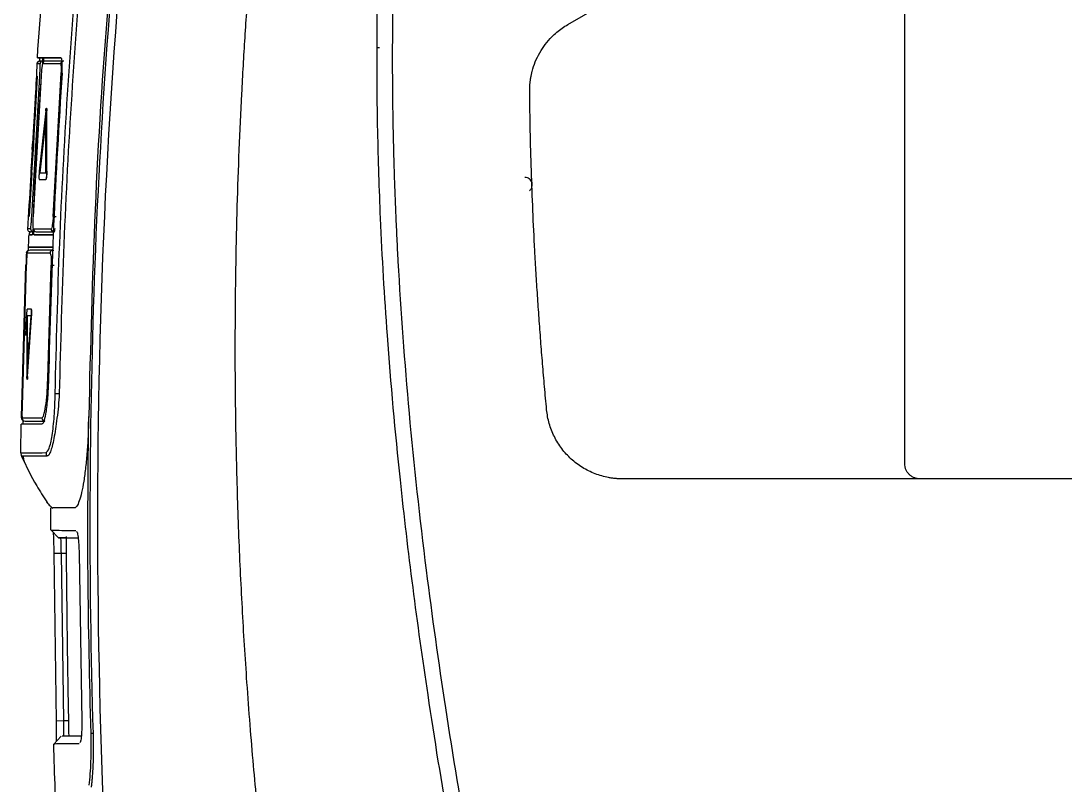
# Model space of a CAD drawing. Extents: x 86 to 639, y 68 to 658.
# Drawn here: x 461.6 to 530.1, y 374.1 to 424.2 of the extents above; entities that cross this region are included whole.
import ezdxf

# ---------------------------------------------------------------- set-up
doc = ezdxf.new("R2010")
doc.units = 0
doc.layers.get('0').update_dxf_attribs({"linetype": 'CONTINUOUS'})

msp = doc.modelspace()

# ---------------------------------------------------------------- linework, layer by layer
at = {"color": 7, "linetype": 'CONTINUOUS'}
for p, q in [((519.539, 395.204), (519.539, 434.204)), ((497.448, 423.991), (514.549, 433.864)), ((485.102, 422.472), (484.94, 422.472)), ((462.818, 421.798), (464.223, 421.798)), ((464.223, 421.798), (462.88, 421.798)), ((462.998, 421.798), (463.033, 421.798)), ((464.223, 421.798), (462.998, 421.798)), ((463.077, 421.798), (463.033, 421.798)), ((463.077, 421.798), (463.118, 421.798)), ((463.118, 421.798), (464.223, 421.798)), ((463.642, 421.798), (464.223, 421.798)), ((462.638, 421.412), (462.64, 421.412)), ((462.84, 421.412), (462.65, 421.412)), ((462.295, 411.407), (462.823, 420.611)), ((462.91, 420.611), (462.382, 411.407)), ((462.518, 417.751), (462.682, 420.611)), ((463.704, 411.407), (464.237, 420.811)), ((462.49, 417.76), (462.448, 417.76)), ((462.5, 417.76), (462.458, 417.76)), ((462.5, 417.76), (462.49, 417.76)), ((463.213, 418.332), (462.79, 414.378)), ((463.222, 418.008), (462.82, 414.27)), ((463.232, 418.008), (462.83, 414.27)), ((463.221, 414.27), (463.222, 418.008)), ((463.273, 414.378), (463.271, 418.332)), ((463.281, 418.332), (463.271, 418.332)), ((463.283, 414.378), (463.281, 418.332)), ((462.44, 417.656), (462.35, 416.18)), ((462.422, 417.296), (462.352, 416.18)), ((462.432, 417.296), (462.362, 416.18)), ((462.421, 416.18), (462.466, 417.296)), ((462.432, 417.296), (462.422, 417.296)), ((462.43, 416.18), (462.488, 417.656)), ((462.467, 417.4), (462.43, 417.4)), ((462.44, 416.18), (462.498, 417.656)), ((462.498, 417.656), (462.488, 417.656)), ((462.327, 415.789), (462.248, 414.314)), ((462.33, 415.789), (462.271, 414.674)), ((462.34, 415.789), (462.281, 414.674)), ((462.296, 414.314), (462.408, 415.789)), ((462.306, 414.314), (462.418, 415.789)), ((462.315, 414.674), (462.398, 415.789)), ((462.362, 416.18), (462.352, 416.18)), ((462.418, 415.789), (462.408, 415.789)), ((462.44, 416.18), (462.43, 416.18)), ((462.153, 411.407), (462.319, 414.288)), ((462.267, 414.57), (462.305, 414.57)), ((462.277, 414.57), (462.267, 414.57)), ((462.281, 414.674), (462.271, 414.674)), ((462.306, 414.314), (462.296, 414.314)), ((462.82, 414.27), (463.221, 414.27)), ((463.283, 414.378), (463.273, 414.378)), ((462.243, 414.21), (462.285, 414.21)), ((462.253, 414.21), (462.243, 414.21)), ((462.253, 414.21), (462.295, 414.21)), ((462.295, 414.21), (462.285, 414.21)), ((462.787, 413.838), (463.212, 413.838)), ((462.797, 413.838), (462.787, 413.838)), ((462.797, 413.838), (463.222, 413.838)), ((463.222, 413.838), (463.212, 413.838)), ((462.22, 410.607), (462.023, 410.607)), ((462.098, 410.198), (462.329, 410.198)), ((462.332, 410.198), (462.148, 410.198)), ((462.419, 410.398), (462.216, 410.398)), ((462.216, 410.398), (462.253, 410.398)), ((462.363, 410.398), (462.253, 410.398)), ((463.707, 410.198), (462.451, 410.198)), ((462.594, 410.398), (463.8, 410.398)), ((461.948, 409.006), (461.946, 409.006)), ((462.068, 409.398), (462.063, 409.398)), ((462.097, 409.398), (463.681, 409.398)), ((463.093, 409.398), (463.681, 409.398)), ((463.694, 409.198), (463.712, 409.16)), ((463.694, 409.198), (463.749, 409.198)), ((461.643, 399.002), (461.92, 408.206)), ((461.94, 408.206), (461.664, 399.002)), ((461.94, 408.206), (461.941, 408.206)), ((463.347, 400.802), (463.569, 408.206)), ((461.928, 404.828), (461.891, 403.601)), ((461.974, 404.783), (461.982, 400.909)), ((462.249, 404.892), (461.998, 404.892)), ((461.998, 404.892), (462.008, 401.233)), ((462.008, 404.892), (461.998, 404.892)), ((462.272, 405.324), (462.006, 405.324)), ((462.008, 401.233), (462.249, 404.892)), ((462.008, 404.892), (462.017, 401.379)), ((462.259, 404.892), (462.008, 404.892)), ((462.019, 400.909), (462.276, 404.783)), ((462.029, 400.909), (462.286, 404.783)), ((462.282, 405.324), (462.272, 405.324)), ((462.286, 404.783), (462.276, 404.783)), ((462.029, 400.909), (462.019, 400.909)), ((461.636, 398.849), (461.619, 398.132)), ((461.621, 398.202), (461.621, 398.202)), ((461.864, 397.998), (463.087, 397.998)), ((461.585, 395.906), (461.614, 397.798)), ((462.991, 397.798), (461.747, 397.798)), ((461.585, 395.906), (461.587, 395.906)), ((461.587, 395.906), (461.585, 395.906)), ((461.758, 395.697), (461.628, 395.698)), ((587.082, 394.204), (501.038, 394.204)), ((463.275, 392.694), (463.355, 392.596)), ((464.045, 390.343), (463.545, 390.853)), ((464.544, 390.334), (464.045, 390.343)), ((463.761, 389.333), (464.238, 389.334)), ((463.915, 378.322), (463.761, 389.333)), ((464.392, 378.334), (464.238, 389.334)), ((465.4, 389.332), (465.574, 378.322)), ((464.392, 378.334), (463.915, 378.322)), ((463.736, 376.817), (464.222, 377.325)), ((464.827, 377.334), (464.294, 377.325))]:
    msp.add_line(p, q, dxfattribs=at)
at = {"color": 8, "linetype": 'CONTINUOUS'}
for p, q in [((461.953, 409.051), (461.962, 409.077)), ((461.623, 398.202), (461.621, 398.202)), ((461.628, 395.698), (461.727, 395.697)), ((464.238, 389.334), (464.555, 389.334)), ((464.705, 378.334), (464.392, 378.334)), ((466.316, 377.52), (466.183, 377.52))]:
    msp.add_line(p, q, dxfattribs=at)
at = {"color": 8, "linetype": 'CONTINUOUS', "flags": 128}
for points in [[(464.237, 420.811), (464.245, 420.811), (464.259, 420.81), (464.279, 420.809), (464.303, 420.807), (464.305, 420.807)], [(461.92, 408.206), (461.924, 408.206), (461.936, 408.205), (461.939, 408.205)], [(463.347, 400.802), (463.355, 400.802), (463.369, 400.802), (463.389, 400.801), (463.394, 400.801)], [(461.643, 399.002), (461.648, 399.002), (461.659, 399.002), (461.665, 399.002)]]:
    msp.add_lwpolyline(points, dxfattribs=at)
at = {"color": 7, "linetype": 'CONTINUOUS', "flags": 128}
for points in [[(463.704, 411.407), (463.712, 411.407), (463.726, 411.406), (463.746, 411.405), (463.77, 411.404), (463.799, 411.403), (463.832, 411.401), (463.866, 411.4), (463.902, 411.398)], [(462.154, 410.408), (462.176, 410.402), (462.216, 410.398)], [(463.767, 408.198), (463.732, 408.199), (463.697, 408.201), (463.665, 408.202), (463.636, 408.203), (463.611, 408.204), (463.591, 408.205), (463.577, 408.205), (463.569, 408.206)]]:
    msp.add_lwpolyline(points, dxfattribs=at)
at = {"color": 7, "linetype": 'CONTINUOUS'}
for centre, radius, start, end in [((463.039, 421.398), 0.2, 90.02454, 176.06313), ((463.212, 421.398), 0.2, 90.0535, 176.09249), ((462.594, 410.598), 0.2, 177.3701, 269.9399), ((463.762, 410.597), 0.199, 177.2783, 269.74916), ((462.188, 408.998), 0.2, 90.00815, 177.60365), ((463.695, 408.999), 0.199, 90.22466, 177.95505), ((464.422, 416.767), 16.977, 268.01464, 268.91992), ((461.864, 398.198), 0.2, 178.9587, 269.9898), ((463.165, 398.197), 0.199, 178.87654, 269.79108), ((463.741, 395.921), 0.504, 179.48883, 208.14471)]:
    msp.add_arc(centre, radius, start, end, dxfattribs=at)
at = {"color": 8, "linetype": 'CONTINUOUS'}
for centre, radius, start, end in [((464.398, 421.399), 0.199, 98.8449, 176.30878), ((462.419, 410.598), 0.2, 177.38477, 253.59527), ((462.148, 408.998), 0.2, 115.60163, 177.5953), ((461.823, 398.198), 0.2, 178.95161, 240.47603)]:
    msp.add_arc(centre, radius, start, end, dxfattribs=at)
at = {"color": 7, "linetype": 'CONTINUOUS'}
for points, knots in [([(467.411, 364.364), (466.596, 378.691), (466.398, 393.053), (467.432, 421.738), (468.662, 436.055), (470.695, 450.26)], [0, 0, 0, 0, 0.5, 0.5, 1, 1, 1, 1]), ([(478.478, 360.769), (478.403, 361.327), (478.247, 362.49), (478.016, 364.305), (477.779, 366.259), (477.54, 368.351), (477.3, 370.583), (477.063, 372.954), (476.832, 375.465), (476.61, 378.116), (476.354, 381.557), (476.091, 385.777), (475.859, 390.763), (475.706, 395.85), (475.641, 400.506), (475.642, 404.696), (475.685, 408.387), (475.77, 412.078), (475.898, 415.768), (476.067, 419.455), (476.278, 423.141), (476.53, 426.824), (476.822, 430.504), (477.156, 434.18), (477.527, 437.852), (477.807, 440.297), (477.948, 441.519)], [0, 0, 0, 0, 0.020884, 0.043477, 0.06778, 0.093793, 0.121515, 0.150947, 0.182088, 0.214938, 0.249499, 0.309939, 0.371586, 0.43444, 0.498501, 0.544095, 0.589689, 0.635283, 0.680878, 0.726473, 0.772067, 0.81766, 0.86325, 0.908838, 0.954422, 1, 1, 1, 1]), ([(462.665, 421.798), (462.887, 424.75), (463.331, 430.655), (463.95, 436.543), (464.26, 439.488)], [0, 0, 0, 0, 0.499998, 1, 1, 1, 1]), ([(463.834, 399.8), (463.916, 403.069), (464.082, 409.609), (464.613, 419.408), (465.339, 429.194), (466.022, 435.701), (466.363, 438.954)], [0, 0, 0, 0, 0.249989, 0.499986, 0.74999, 1, 1, 1, 1]), ([(466.638, 438.923), (466.296, 435.669), (465.614, 429.167), (464.885, 419.387), (464.353, 409.597), (464.186, 403.061), (464.102, 399.793)], [0, 0, 0, 0, 0.250225, 0.499979, 0.749962, 1, 1, 1, 1]), ([(468.731, 438.949), (467.581, 428.76), (466.825, 418.526), (466.04, 398.03), (466.011, 387.769), (466.316, 377.52)], [0, 0, 0, 0, 0.5, 0.5, 1, 1, 1, 1]), ([(468.598, 438.949), (468.137, 434.446), (467.213, 425.438), (466.368, 411.877), (466.144, 402.824), (466.031, 398.298)], [0, 0, 0, 0, 0.333314, 0.666654, 1, 1, 1, 1]), ([(494.183, 348.713), (494, 349.549), (493.632, 351.22), (493.095, 353.73), (492.568, 356.242), (492.053, 358.757), (491.55, 361.274), (491.061, 363.793), (490.586, 366.315), (490.126, 368.84), (489.32, 373.412), (487.955, 381.827), (486.559, 392.575), (485.616, 403.005), (485.224, 409.681), (485.055, 414.155), (484.98, 417.018), (484.94, 419.881), (484.935, 422.745), (484.963, 425.609), (485.014, 427.517), (485.039, 428.472)], [0, 0, 0, 0, 0.0318897, 0.0637804, 0.0956713, 0.1275617, 0.1594511, 0.1913391, 0.2232255, 0.25511, 0.2869926, 0.396247, 0.5728626, 0.6908157, 0.7865121, 0.8220971, 0.8576797, 0.8932603, 0.9288397, 0.964419, 1, 1, 1, 1]), ([(486.012, 427.48), (486, 427.005), (485.978, 426.054), (485.955, 424.623), (485.941, 423.186), (485.937, 421.743), (485.942, 420.293), (485.955, 418.837), (485.978, 417.375), (486.01, 415.907), (486.051, 414.432), (486.102, 412.951), (486.161, 411.464), (486.229, 409.97), (486.453, 405.651), (486.992, 398.387), (488.062, 388.621), (489.404, 379.042), (490.636, 371.614), (491.684, 365.87), (492.445, 361.897), (493.26, 357.826), (494.127, 353.659), (494.739, 350.853), (495.049, 349.432)], [0, 0, 0, 0, 0.018089, 0.036255, 0.0545, 0.072824, 0.091228, 0.109713, 0.128278, 0.146926, 0.165656, 0.18447, 0.203368, 0.222351, 0.241419, 0.368084, 0.499751, 0.615529, 0.736478, 0.786518, 0.837886, 0.890587, 0.944624, 1, 1, 1, 1]), ([(494.948, 419.612), (494.948, 419.685), (494.948, 419.832), (494.961, 420.052), (494.983, 420.271), (495.015, 420.489), (495.056, 420.705), (495.141, 421.062), (495.303, 421.551), (495.593, 422.146), (495.958, 422.699), (496.345, 423.142), (496.723, 423.49), (497.071, 423.761), (497.322, 423.914), (497.448, 423.991)], [0, 0, 0, 0, 0.0418321, 0.0834964, 0.1250737, 0.166645, 0.2082919, 0.250095, 0.3750099, 0.5000297, 0.6249447, 0.7499645, 0.8333483, 0.9164766, 1, 1, 1, 1]), ([(464.223, 421.798), (463.911, 421.798), (463.284, 421.798), (462.766, 421.798), (462.698, 421.798), (462.665, 421.798)], [0, 0, 0, 0, 0.331269, 0.664398, 1, 1, 1, 1]), ([(462.665, 421.798), (462.704, 421.798), (462.783, 421.798), (463.356, 421.798), (463.642, 421.798)], [0, 0, 0, 0, 0.501881, 1, 1, 1, 1]), ([(462.815, 421.591), (462.817, 421.627), (462.821, 421.718), (462.821, 421.785), (462.819, 421.794), (462.818, 421.798)], [0, 0, 0, 0, 0.281496, 0.715082, 1, 1, 1, 1]), ([(462.998, 421.798), (463.001, 421.79), (463.008, 421.775), (463.009, 421.653), (463.007, 421.529), (463.003, 421.44), (463.002, 421.425)], [0, 0, 0, 0, 0.311503, 0.623022, 0.934123, 1, 1, 1, 1]), ([(463.067, 421.53), (463.067, 421.532), (463.074, 421.603), (463.089, 421.7), (463.106, 421.787), (463.115, 421.795), (463.118, 421.798)], [0, 0, 0, 0, 0.011905, 0.385902, 0.760034, 1, 1, 1, 1]), ([(464.286, 420.798), (464.293, 420.928), (464.306, 421.186), (464.299, 421.513), (464.276, 421.698), (464.249, 421.785), (464.232, 421.793), (464.223, 421.798)], [0, 0, 0, 0, 0.247263, 0.4913046, 0.7297131, 0.8609803, 1, 1, 1, 1]), ([(462.641, 421.488), (462.605, 420.752), (462.544, 419.516), (462.472, 418.218), (462.442, 417.691)], [0, 0, 0, 0, 0.594496, 1, 1, 1, 1]), ([(462.837, 421.598), (462.813, 421.595), (462.763, 421.59), (462.697, 421.548), (462.651, 421.485), (462.642, 421.436), (462.638, 421.412)], [0, 0, 0, 0, 0.240987, 0.499993, 0.759004, 1, 1, 1, 1]), ([(462.968, 421.585), (462.944, 421.585), (462.902, 421.585), (462.856, 421.584), (462.833, 421.587), (462.777, 421.576), (462.677, 421.526), (462.652, 421.453), (462.638, 421.412)], [0, 0, 0, 0, 0.200349, 0.356141, 0.467376, 0.585894, 0.763424, 1, 1, 1, 1]), ([(462.802, 421.595), (462.781, 421.589), (462.738, 421.577), (462.684, 421.533), (462.648, 421.476), (462.642, 421.435), (462.639, 421.416)], [0, 0, 0, 0, 0.253726, 0.51284, 0.769761, 1, 1, 1, 1]), ([(462.823, 420.611), (462.83, 420.716), (462.843, 420.925), (462.852, 421.191), (462.852, 421.376), (462.844, 421.4), (462.84, 421.412)], [0, 0, 0, 0, 0.249845, 0.499669, 0.749769, 1, 1, 1, 1]), ([(463.013, 421.412), (463.006, 421.4), (462.991, 421.376), (462.962, 421.191), (462.933, 420.926), (462.918, 420.716), (462.91, 420.611)], [0, 0, 0, 0, 0.250225, 0.500335, 0.750191, 1, 1, 1, 1]), ([(464.199, 421.412), (463.95, 421.412), (463.452, 421.412), (463.159, 421.412), (463.013, 421.412)], [0, 0, 0, 0, 0.5000028, 1, 1, 1, 1]), ([(464.397, 421.598), (464.149, 421.598), (463.651, 421.598), (463.359, 421.598), (463.212, 421.598)], [0, 0, 0, 0, 0.498694, 1, 1, 1, 1]), ([(464.237, 420.811), (464.241, 420.89), (464.249, 421.048), (464.245, 421.247), (464.228, 421.384), (464.209, 421.402), (464.199, 421.412)], [0, 0, 0, 0, 0.250086, 0.500119, 0.749963, 1, 1, 1, 1]), ([(464.286, 420.798), (464.081, 417.48), (463.67, 410.818), (463.488, 404.146), (463.397, 400.798)], [0, 0, 0, 0, 0.498123, 1, 1, 1, 1]), ([(462.888, 420.225), (462.799, 418.868), (462.617, 416.067), (462.478, 413.262), (462.406, 411.816)], [0, 0, 0, 0, 0.484234, 1, 1, 1, 1]), ([(496.06, 398.738), (496.013, 399.242), (495.92, 400.248), (495.792, 401.753), (495.672, 403.251), (495.562, 404.74), (495.46, 406.222), (495.367, 407.695), (495.261, 409.557), (495.152, 411.801), (495.053, 414.425), (494.981, 417.026), (494.959, 418.752), (494.948, 419.612)], [0, 0, 0, 0, 0.072672, 0.144927, 0.216766, 0.288192, 0.359207, 0.429814, 0.500014, 0.626713, 0.752268, 0.876691, 1, 1, 1, 1]), ([(463.213, 418.332), (463.216, 418.358), (463.223, 418.41), (463.233, 418.467), (463.244, 418.504), (463.253, 418.516), (463.261, 418.504), (463.267, 418.468), (463.271, 418.411), (463.271, 418.358), (463.271, 418.332)], [0, 0, 0, 0, 0.125052, 0.249962, 0.374846, 0.499828, 0.624908, 0.749846, 0.874722, 1, 1, 1, 1]), ([(463.263, 418.512), (463.266, 418.51), (463.271, 418.505), (463.277, 418.468), (463.281, 418.411), (463.281, 418.358), (463.281, 418.332)], [0, 0, 0, 0, 0.2439945, 0.4958111, 0.7475001, 1, 1, 1, 1]), ([(462.448, 417.76), (462.447, 417.759), (462.447, 417.756), (462.445, 417.735), (462.443, 417.702), (462.441, 417.671), (462.44, 417.656)], [0, 0, 0, 0, 0.249756, 0.499097, 0.749036, 1, 1, 1, 1]), ([(462.488, 417.656), (462.489, 417.671), (462.49, 417.702), (462.49, 417.734), (462.49, 417.756), (462.49, 417.759), (462.49, 417.76)], [0, 0, 0, 0, 0.249754, 0.499097, 0.749041, 1, 1, 1, 1]), ([(462.498, 417.656), (462.499, 417.671), (462.5, 417.702), (462.5, 417.734), (462.5, 417.756), (462.5, 417.759), (462.5, 417.76)], [0, 0, 0, 0, 0.249754, 0.499097, 0.749041, 1, 1, 1, 1]), ([(462.422, 417.296), (462.423, 417.311), (462.425, 417.342), (462.427, 417.374), (462.429, 417.396), (462.429, 417.399), (462.43, 417.4)], [0, 0, 0, 0, 0.24976, 0.499104, 0.74904, 1, 1, 1, 1]), ([(462.432, 417.296), (462.433, 417.311), (462.435, 417.342), (462.437, 417.374), (462.439, 417.396), (462.439, 417.399), (462.44, 417.4)], [0, 0, 0, 0, 0.249762, 0.499106, 0.749043, 1, 1, 1, 1]), ([(462.467, 417.4), (462.468, 417.399), (462.468, 417.396), (462.468, 417.375), (462.467, 417.342), (462.466, 417.311), (462.466, 417.296)], [0, 0, 0, 0, 0.249762, 0.499101, 0.749038, 1, 1, 1, 1]), ([(462.327, 415.789), (462.329, 415.819), (462.332, 415.877), (462.338, 415.985), (462.344, 416.092), (462.348, 416.151), (462.35, 416.18)], [0, 0, 0, 0, 0.249841, 0.499701, 0.749574, 1, 1, 1, 1]), ([(462.352, 416.18), (462.351, 416.151), (462.347, 416.092), (462.341, 415.985), (462.335, 415.877), (462.332, 415.819), (462.33, 415.789)], [0, 0, 0, 0, 0.249851, 0.499707, 0.749584, 1, 1, 1, 1]), ([(462.362, 416.18), (462.361, 416.151), (462.357, 416.092), (462.351, 415.985), (462.345, 415.877), (462.342, 415.819), (462.34, 415.789)], [0, 0, 0, 0, 0.249852, 0.499708, 0.749584, 1, 1, 1, 1]), ([(462.421, 416.18), (462.419, 416.151), (462.417, 416.092), (462.411, 415.985), (462.404, 415.877), (462.4, 415.819), (462.398, 415.789)], [0, 0, 0, 0, 0.249843, 0.499691, 0.749567, 1, 1, 1, 1]), ([(462.408, 415.789), (462.41, 415.819), (462.414, 415.877), (462.42, 415.985), (462.426, 416.092), (462.429, 416.151), (462.43, 416.18)], [0, 0, 0, 0, 0.249858, 0.499717, 0.74958, 1, 1, 1, 1]), ([(462.418, 415.789), (462.42, 415.819), (462.424, 415.877), (462.43, 415.985), (462.436, 416.092), (462.439, 416.151), (462.44, 416.18)], [0, 0, 0, 0, 0.249858, 0.499717, 0.74958, 1, 1, 1, 1]), ([(462.248, 414.314), (462.247, 414.299), (462.245, 414.268), (462.244, 414.235), (462.243, 414.214), (462.243, 414.211), (462.243, 414.21)], [0, 0, 0, 0, 0.249758, 0.499113, 0.749041, 1, 1, 1, 1]), ([(462.267, 414.57), (462.267, 414.571), (462.266, 414.574), (462.267, 414.595), (462.269, 414.628), (462.27, 414.659), (462.271, 414.674)], [0, 0, 0, 0, 0.249759, 0.499102, 0.749039, 1, 1, 1, 1]), ([(462.285, 414.21), (462.286, 414.211), (462.287, 414.214), (462.289, 414.235), (462.292, 414.268), (462.294, 414.299), (462.296, 414.314)], [0, 0, 0, 0, 0.249763, 0.499105, 0.749049, 1, 1, 1, 1]), ([(462.295, 414.21), (462.296, 414.211), (462.297, 414.214), (462.299, 414.235), (462.302, 414.268), (462.304, 414.299), (462.306, 414.314)], [0, 0, 0, 0, 0.249763, 0.499105, 0.749049, 1, 1, 1, 1]), ([(462.315, 414.674), (462.314, 414.659), (462.311, 414.628), (462.308, 414.595), (462.306, 414.574), (462.305, 414.571), (462.305, 414.57)], [0, 0, 0, 0, 0.249777, 0.499116, 0.749045, 1, 1, 1, 1]), ([(462.79, 414.378), (462.788, 414.35), (462.782, 414.293), (462.777, 414.198), (462.772, 414.104), (462.771, 414.016), (462.771, 413.94), (462.774, 413.883), (462.779, 413.845), (462.784, 413.84), (462.787, 413.838)], [0, 0, 0, 0, 0.125043, 0.249937, 0.374804, 0.499764, 0.624848, 0.749806, 0.87469, 1, 1, 1, 1]), ([(463.273, 414.378), (463.273, 414.349), (463.273, 414.292), (463.269, 414.197), (463.263, 414.103), (463.255, 414.015), (463.244, 413.94), (463.233, 413.883), (463.222, 413.845), (463.215, 413.84), (463.212, 413.838)], [0, 0, 0, 0, 0.125029, 0.249947, 0.374826, 0.499784, 0.624875, 0.749845, 0.874711, 1, 1, 1, 1]), ([(463.283, 414.378), (463.283, 414.349), (463.283, 414.292), (463.279, 414.197), (463.273, 414.103), (463.265, 414.015), (463.254, 413.94), (463.243, 413.883), (463.232, 413.845), (463.225, 413.84), (463.222, 413.838)], [0, 0, 0, 0, 0.125029, 0.249947, 0.374826, 0.499784, 0.624875, 0.749845, 0.874711, 1, 1, 1, 1]), ([(462.243, 414.215), (462.235, 414.071), (462.162, 412.826), (462.082, 411.609), (462.011, 410.533)], [0, 0, 0, 0, 0.11593, 1, 1, 1, 1]), ([(494.931, 413.085), (494.947, 413.101), (494.985, 413.136), (495.037, 413.206), (495.074, 413.276), (495.109, 413.374), (495.127, 413.489), (495.105, 413.642), (495.038, 413.779), (494.93, 413.886), (494.79, 413.958), (494.687, 413.967), (494.631, 413.972)], [0, 0, 0, 0, 0.055531, 0.126055, 0.21189, 0.249318, 0.380964, 0.493799, 0.622399, 0.748463, 0.862531, 1, 1, 1, 1]), ([(462.22, 410.607), (462.225, 410.619), (462.236, 410.644), (462.257, 410.828), (462.279, 411.092), (462.29, 411.302), (462.295, 411.407)], [0, 0, 0, 0, 0.249849, 0.499676, 0.749862, 1, 1, 1, 1]), ([(462.382, 411.407), (462.378, 411.302), (462.37, 411.093), (462.369, 410.828), (462.376, 410.644), (462.388, 410.619), (462.394, 410.607)], [0, 0, 0, 0, 0.250095, 0.50015, 0.750028, 1, 1, 1, 1]), ([(463.704, 411.407), (463.698, 411.302), (463.685, 411.091), (463.648, 410.827), (463.605, 410.643), (463.577, 410.619), (463.563, 410.607)], [0, 0, 0, 0, 0.249751, 0.499588, 0.749752, 1, 1, 1, 1]), ([(462.016, 410.607), (462.017, 410.585), (462.019, 410.539), (462.054, 410.473), (462.11, 410.422), (462.156, 410.408), (462.179, 410.401)], [0, 0, 0, 0, 0.24346, 0.495996, 0.750783, 1, 1, 1, 1]), ([(462.098, 410.198), (462.091, 410.049), (462.079, 409.782), (462.068, 409.515), (462.063, 409.398)], [0, 0, 0, 0, 0.559996, 1, 1, 1, 1]), ([(462.148, 410.198), (462.15, 410.206), (462.154, 410.223), (462.162, 410.308), (462.168, 410.386), (462.169, 410.404)], [0, 0, 0, 0, 0.434305, 0.868596, 1, 1, 1, 1]), ([(462.377, 410.567), (462.374, 410.53), (462.367, 410.423), (462.353, 410.295), (462.339, 410.21), (462.332, 410.201), (462.329, 410.198)], [0, 0, 0, 0, 0.162957, 0.478678, 0.794619, 1, 1, 1, 1]), ([(462.394, 410.607), (462.539, 410.607), (462.829, 410.607), (463.319, 410.607), (463.563, 410.607)], [0, 0, 0, 0, 0.499998, 1, 1, 1, 1]), ([(462.451, 410.198), (462.446, 410.206), (462.438, 410.222), (462.431, 410.33), (462.431, 410.441), (462.431, 410.49)], [0, 0, 0, 0, 0.358424, 0.716873, 1, 1, 1, 1]), ([(462.451, 410.198), (462.605, 410.198), (462.913, 410.198), (463.456, 410.198), (463.727, 410.198)], [0, 0, 0, 0, 0.501243, 1, 1, 1, 1]), ([(462.594, 410.398), (462.739, 410.398), (463.029, 410.398), (463.517, 410.398), (463.761, 410.398)], [0, 0, 0, 0, 0.500867, 1, 1, 1, 1]), ([(461.948, 409.077), (461.926, 408.482), (461.882, 407.303), (461.818, 405.5), (461.758, 403.651), (461.706, 401.807), (461.668, 400.272), (461.647, 399.35), (461.64, 399.035)], [0, 0, 0, 0, 0.183768, 0.363919, 0.541164, 0.720686, 0.904442, 1, 1, 1, 1]), ([(461.948, 409.006), (461.948, 408.994), (461.948, 408.97), (461.942, 408.785), (461.933, 408.52), (461.924, 408.311), (461.92, 408.206)], [0, 0, 0, 0, 0.250228, 0.500334, 0.750173, 1, 1, 1, 1]), ([(461.989, 409.006), (461.986, 408.994), (461.981, 408.97), (461.968, 408.785), (461.954, 408.52), (461.945, 408.311), (461.94, 408.206)], [0, 0, 0, 0, 0.250229, 0.500333, 0.750173, 1, 1, 1, 1]), ([(463.496, 409.006), (463.109, 409.006), (462.335, 409.006), (462.104, 409.006), (461.989, 409.006)], [0, 0, 0, 0, 0.5, 1, 1, 1, 1]), ([(462.068, 409.398), (462.068, 409.39), (462.069, 409.373), (462.067, 409.285), (462.064, 409.203), (462.063, 409.181)], [0, 0, 0, 0, 0.4225, 0.845001, 1, 1, 1, 1]), ([(462.079, 409.186), (462.081, 409.223), (462.087, 409.317), (462.093, 409.385), (462.096, 409.394), (462.097, 409.398)], [0, 0, 0, 0, 0.291526, 0.720118, 1, 1, 1, 1]), ([(463.693, 409.398), (463.278, 409.398), (462.445, 409.398), (462.213, 409.398), (462.097, 409.398)], [0, 0, 0, 0, 0.498161, 1, 1, 1, 1]), ([(463.694, 409.198), (463.308, 409.198), (462.535, 409.198), (462.304, 409.198), (462.188, 409.198)], [0, 0, 0, 0, 0.498794, 1, 1, 1, 1]), ([(463.496, 409.006), (463.509, 408.994), (463.535, 408.969), (463.562, 408.786), (463.577, 408.521), (463.572, 408.311), (463.569, 408.206)], [0, 0, 0, 0, 0.250032, 0.499897, 0.749934, 1, 1, 1, 1]), ([(461.974, 404.783), (461.974, 404.812), (461.975, 404.869), (461.977, 404.964), (461.981, 405.058), (461.986, 405.146), (461.991, 405.222), (461.996, 405.279), (462.001, 405.317), (462.005, 405.322), (462.006, 405.324)], [0, 0, 0, 0, 0.125036, 0.249949, 0.374823, 0.499789, 0.624873, 0.749828, 0.874704, 1, 1, 1, 1]), ([(462.276, 404.783), (462.278, 404.812), (462.282, 404.869), (462.286, 404.964), (462.288, 405.058), (462.289, 405.146), (462.287, 405.222), (462.283, 405.279), (462.278, 405.317), (462.274, 405.322), (462.272, 405.324)], [0, 0, 0, 0, 0.125034, 0.249935, 0.374805, 0.499761, 0.624844, 0.749807, 0.874688, 1, 1, 1, 1]), ([(462.286, 404.783), (462.288, 404.812), (462.292, 404.869), (462.296, 404.964), (462.298, 405.058), (462.299, 405.146), (462.297, 405.222), (462.293, 405.279), (462.288, 405.317), (462.284, 405.322), (462.282, 405.324)], [0, 0, 0, 0, 0.1250344, 0.2499353, 0.3748056, 0.499761, 0.6248444, 0.749808, 0.8746874, 1, 1, 1, 1]), ([(462.019, 400.909), (462.017, 400.883), (462.013, 400.831), (462.008, 400.775), (462.001, 400.738), (461.996, 400.726), (461.99, 400.738), (461.986, 400.774), (461.983, 400.831), (461.982, 400.883), (461.982, 400.909)], [0, 0, 0, 0, 0.125047, 0.249954, 0.374841, 0.49982, 0.624906, 0.74985, 0.874731, 1, 1, 1, 1]), ([(462.029, 400.909), (462.027, 400.883), (462.023, 400.831), (462.017, 400.774), (462.012, 400.74), (462.007, 400.726), (462.006, 400.73), (462.006, 400.73)], [0, 0, 0, 0, 0.248954, 0.49763, 0.746262, 0.995084, 1, 1, 1, 1]), ([(463.397, 400.798), (463.383, 400.416), (463.362, 399.829), (463.298, 399.12), (463.221, 398.513), (463.122, 398.047), (463.026, 397.824), (462.976, 397.805), (462.957, 397.798)], [0, 0, 0, 0, 0.241046, 0.371361, 0.507901, 0.740744, 0.899914, 1, 1, 1, 1]), ([(462.966, 398.201), (463.008, 398.24), (463.092, 398.318), (463.213, 398.916), (463.309, 399.775), (463.334, 400.46), (463.347, 400.802)], [0, 0, 0, 0, 0.250099, 0.500142, 0.750104, 1, 1, 1, 1]), ([(463.237, 395.925), (463.306, 395.985), (463.443, 396.105), (463.608, 396.844), (463.712, 397.631), (463.796, 398.532), (463.819, 399.293), (463.834, 399.8)], [0, 0, 0, 0, 0.249894, 0.499703, 0.625132, 0.750576, 1, 1, 1, 1]), ([(464.102, 399.793), (464.084, 399.52), (464.047, 398.97), (463.953, 398.183), (463.857, 397.46), (463.75, 396.834), (463.637, 396.331), (463.522, 395.966), (463.407, 395.728), (463.333, 395.698), (463.297, 395.683)], [0, 0, 0, 0, 0.12542, 0.253018, 0.379287, 0.504862, 0.62962, 0.753508, 0.876938, 1, 1, 1, 1]), ([(461.623, 398.202), (461.624, 398.214), (461.625, 398.238), (461.63, 398.423), (461.637, 398.687), (461.641, 398.897), (461.643, 399.002)], [0, 0, 0, 0, 0.249924, 0.499824, 0.749917, 1, 1, 1, 1]), ([(461.664, 399.002), (461.662, 398.897), (461.658, 398.687), (461.657, 398.422), (461.658, 398.239), (461.662, 398.214), (461.664, 398.202)], [0, 0, 0, 0, 0.250096, 0.500151, 0.750041, 1, 1, 1, 1]), ([(501.038, 394.204), (500.961, 394.205), (500.807, 394.207), (500.577, 394.223), (500.348, 394.25), (500.044, 394.299), (499.669, 394.387), (499.231, 394.534), (498.808, 394.721), (498.27, 395.02), (497.652, 395.486), (497.131, 396.057), (496.783, 396.565), (496.558, 396.969), (496.37, 397.391), (496.224, 397.829), (496.115, 398.279), (496.078, 398.585), (496.06, 398.738)], [0, 0, 0, 0, 0.031313, 0.06255, 0.093777, 0.125062, 0.187539, 0.250091, 0.312569, 0.375121, 0.500016, 0.624912, 0.687389, 0.749941, 0.812419, 0.874971, 0.937429, 1, 1, 1, 1]), ([(461.621, 398.202), (461.623, 398.18), (461.626, 398.134), (461.662, 398.072), (461.699, 398.033), (461.724, 398.024), (461.726, 398.023)], [0, 0, 0, 0, 0.308118, 0.635265, 0.967093, 1, 1, 1, 1]), ([(461.664, 398.202), (461.768, 398.202), (461.975, 398.201), (462.636, 398.201), (462.966, 398.201)], [0, 0, 0, 0, 0.5, 1, 1, 1, 1]), ([(461.726, 398.039), (461.725, 397.991), (461.722, 397.886), (461.719, 397.81), (461.718, 397.802), (461.718, 397.798)], [0, 0, 0, 0, 0.342071, 0.739191, 1, 1, 1, 1]), ([(461.747, 397.798), (461.746, 397.806), (461.743, 397.822), (461.741, 397.926), (461.742, 398.029), (461.742, 398.072)], [0, 0, 0, 0, 0.3722055, 0.7444178, 1, 1, 1, 1]), ([(461.864, 397.998), (461.968, 397.998), (462.175, 397.998), (462.835, 397.998), (463.165, 397.998)], [0, 0, 0, 0, 0.500182, 1, 1, 1, 1]), ([(466.031, 398.298), (466.022, 397.903), (466.003, 397.116), (465.932, 395.987), (465.835, 394.949), (465.711, 394.033), (465.568, 393.278), (465.413, 392.722), (465.253, 392.365), (465.15, 392.32), (465.097, 392.298)], [0, 0, 0, 0, 0.125175, 0.248873, 0.372457, 0.49719, 0.623739, 0.749249, 0.874284, 1, 1, 1, 1]), ([(466.183, 377.52), (466.099, 380.983), (465.931, 387.908), (465.998, 394.835), (466.031, 398.298)], [0, 0, 0, 0, 0.499982, 1, 1, 1, 1]), ([(462.957, 397.798), (462.687, 397.798), (462.148, 397.798), (461.7, 397.798), (461.643, 397.798), (461.614, 397.798)], [0, 0, 0, 0, 0.333311, 0.666466, 1, 1, 1, 1]), ([(461.585, 395.906), (461.587, 395.87), (461.59, 395.798), (461.615, 395.731), (461.628, 395.698)], [0, 0, 0, 0, 0.500017, 1, 1, 1, 1]), ([(461.585, 395.906), (461.587, 395.87), (461.59, 395.798), (461.615, 395.731), (461.628, 395.698)], [0, 0, 0, 0, 0.500017, 1, 1, 1, 1]), ([(461.585, 395.906), (461.587, 395.87), (461.59, 395.798), (461.615, 395.731), (461.628, 395.698)], [0, 0, 0, 0, 0.500004, 1, 1, 1, 1]), ([(461.628, 395.698), (461.939, 395.036), (462.426, 394.001), (463.058, 393.048), (463.286, 392.704)], [0, 0, 0, 0, 0.638765, 1, 1, 1, 1]), ([(461.729, 395.684), (461.743, 395.593), (461.774, 395.399), (461.856, 395.209), (461.9, 395.107)], [0, 0, 0, 0, 0.466895, 1, 1, 1, 1]), ([(520.539, 394.204), (520.506, 394.205), (520.441, 394.207), (520.343, 394.221), (520.248, 394.245), (520.125, 394.289), (519.98, 394.367), (519.828, 394.492), (519.702, 394.644), (519.61, 394.818), (519.55, 395.007), (519.543, 395.138), (519.539, 395.204)], [0, 0, 0, 0, 0.062924, 0.125198, 0.187427, 0.250218, 0.375005, 0.500147, 0.624933, 0.750075, 0.87477, 1, 1, 1, 1]), ([(463.274, 392.696), (463.326, 392.626), (463.429, 392.487), (463.591, 392.351), (463.671, 392.283)], [0, 0, 0, 0, 0.50742, 1, 1, 1, 1]), ([(463.545, 390.853), (463.546, 391.122), (463.547, 391.604), (463.549, 392.086), (463.55, 392.298)], [0, 0, 0, 0, 0.56, 1, 1, 1, 1]), ([(465.097, 392.298), (464.794, 392.298), (464.186, 392.298), (463.76, 392.298), (463.7, 392.298), (463.69, 392.298)], [0, 0, 0, 0, 0.4536757, 0.9101659, 1, 1, 1, 1]), ([(463.545, 390.853), (463.582, 390.851), (463.655, 390.846), (464.204, 390.825), (464.862, 390.821), (465.191, 390.819)], [0, 0, 0, 0, 0.333353, 0.6666928, 1, 1, 1, 1]), ([(463.761, 389.333), (463.76, 389.53), (463.757, 389.922), (463.742, 390.412), (463.729, 390.592), (463.723, 390.672)], [0, 0, 0, 0, 0.356243, 0.712248, 1, 1, 1, 1]), ([(464.045, 390.343), (464.081, 390.343), (464.153, 390.343), (464.6, 390.343), (465.131, 390.343), (465.34, 390.343)], [0, 0, 0, 0, 0.377074, 0.754159, 1, 1, 1, 1]), ([(464.238, 389.334), (464.237, 389.467), (464.236, 389.733), (464.229, 390.067), (464.215, 390.299), (464.201, 390.328), (464.194, 390.343)], [0, 0, 0, 0, 0.251749, 0.502619, 0.751134, 1, 1, 1, 1]), ([(464.544, 390.416), (464.557, 388.957), (464.584, 386.039), (464.643, 381.654), (464.696, 378.763), (464.722, 377.332)], [0, 0, 0, 0, 0.335488, 0.670964, 1, 1, 1, 1]), ([(464.544, 390.334), (464.587, 390.334), (464.672, 390.334), (464.99, 390.334), (465.319, 390.334), (465.341, 390.334)], [0, 0, 0, 0, 0.483268, 0.966559, 1, 1, 1, 1]), ([(465.241, 390.746), (465.25, 390.736), (465.286, 390.697), (465.339, 390.405), (465.389, 389.921), (465.397, 389.529), (465.401, 389.332)], [0, 0, 0, 0, 0.104656, 0.403244, 0.701705, 1, 1, 1, 1]), ([(463.913, 377.002), (463.917, 377.079), (463.926, 377.254), (463.927, 377.736), (463.919, 378.126), (463.915, 378.322)], [0, 0, 0, 0, 0.28182, 0.641003, 1, 1, 1, 1]), ([(464.375, 377.325), (464.382, 377.341), (464.396, 377.371), (464.406, 377.603), (464.405, 377.937), (464.396, 378.201), (464.392, 378.334)], [0, 0, 0, 0, 0.2497189, 0.4996926, 0.7490554, 1, 1, 1, 1]), ([(465.574, 378.321), (465.576, 378.126), (465.581, 377.736), (465.545, 377.254), (465.501, 376.964), (465.467, 376.925), (465.458, 376.915)], [0, 0, 0, 0, 0.298328, 0.596725, 0.895375, 1, 1, 1, 1]), ([(465.545, 377.325), (465.335, 377.325), (464.802, 377.325), (464.433, 377.325), (464.37, 377.325), (464.357, 377.325)], [0, 0, 0, 0, 0.34244, 0.868662, 1, 1, 1, 1]), ([(465.546, 377.334), (465.52, 377.334), (465.182, 377.334), (464.944, 377.334), (464.876, 377.334), (464.863, 377.334)], [0, 0, 0, 0, 0.061882, 0.812486, 1, 1, 1, 1]), ([(466.069, 374.126), (466.093, 374.362), (466.143, 374.831), (466.185, 375.672), (466.202, 376.575), (466.189, 377.204), (466.183, 377.52)], [0, 0, 0, 0, 0.2514714, 0.5000693, 0.7486102, 1, 1, 1, 1]), ([(466.316, 377.52), (466.318, 377.454), (466.321, 377.322), (466.325, 377.125), (466.328, 376.929), (466.33, 376.733), (466.33, 376.443), (466.327, 376.063), (466.315, 375.602), (466.296, 375.161), (466.272, 374.787), (466.248, 374.477), (466.224, 374.222), (466.205, 374.064), (466.196, 373.985)], [0, 0, 0, 0, 0.050436, 0.100719, 0.150928, 0.201143, 0.251445, 0.375683, 0.499949, 0.624156, 0.748508, 0.832261, 0.91597, 1, 1, 1, 1]), ([(465.41, 376.842), (465.077, 376.841), (464.41, 376.838), (463.849, 376.821), (463.774, 376.818), (463.736, 376.817)], [0, 0, 0, 0, 0.333302, 0.666642, 1, 1, 1, 1]), ([(464.343, 363.149), (464.202, 365.699), (463.95, 370.253), (463.801, 374.811), (463.736, 376.817)], [0, 0, 0, 0, 0.559998, 1, 1, 1, 1])]:
    msp.add_open_spline(points, degree=3, knots=knots, dxfattribs=at)
at = {"color": 8, "linetype": 'CONTINUOUS'}
for points, knots in [([(463.761, 410.398), (463.776, 410.409), (463.799, 410.427), (463.821, 410.559), (463.83, 410.61)], [0, 0, 0, 0, 0.613267, 1, 1, 1, 1]), ([(461.587, 395.906), (461.623, 395.907), (461.694, 395.91), (462.244, 395.908), (462.906, 395.92), (463.237, 395.925)], [0, 0, 0, 0, 0.33078, 0.6653918, 1, 1, 1, 1]), ([(463.297, 395.683), (462.964, 395.688), (462.298, 395.697), (461.836, 395.696), (461.772, 395.697), (461.758, 395.697)], [0, 0, 0, 0, 0.437093, 0.87405, 1, 1, 1, 1])]:
    msp.add_open_spline(points, degree=3, knots=knots, dxfattribs=at)

doc.saveas('drawing.dxf')
